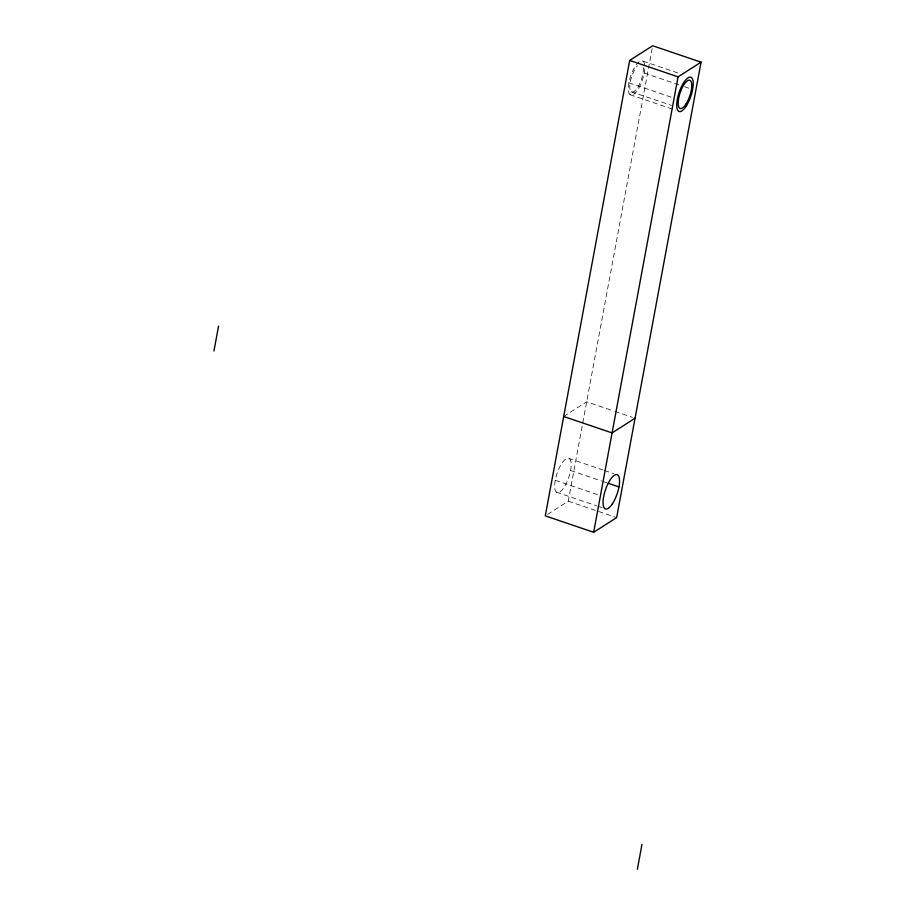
<?xml version="1.0" encoding="UTF-8"?>
<svg xmlns="http://www.w3.org/2000/svg" width="915" height="915" viewBox="0 0 915 915"><rect width="100%" height="100%" fill="white"/><g stroke="black" fill="none" stroke-linecap="round" stroke-linejoin="round"><path stroke-width="0.69" stroke-dasharray="4.58 3.43" d="M547.582 514.379L568.261 501.18L652.155 48.552M563.697 416.485L586.675 401.811L613.553 410.938M643.062 61.145L679.353 73.463M644.24 73.04L679.182 84.901M684.557 86.719L689.933 88.549M628.925 82.819L671.93 97.413M631.236 91.752L671.553 105.431M630.092 94.714L675.785 110.223M614.903 411.395L632.368 417.32M569.404 458.598A18.117 6.176 -71.2 0 1 564.086 487.283A18.117 6.176 -71.2 0 1 555.256 480.284A18.117 6.176 -71.2 0 1 569.404 458.598L602.996 470.013M604.346 470.47L613.748 473.661M570.571 470.504L601.487 480.993M602.825 481.45L606.862 482.823M555.256 480.284L599.6 495.335M556.423 492.178L596.74 505.869M598.09 506.327L602.116 507.688M568.261 501.18L616.641 517.604M644.766 68.922A18.117 6.176 -71.2 0 1 632.231 95.091A18.117 6.176 -71.2 0 1 632.071 72.434A18.117 6.176 -71.2 0 1 644.743 65.411M643.302 67.618A14.915 5.078 -71.2 0 1 636.954 88.583A14.915 5.078 -71.2 0 1 629.794 86.376A14.915 5.078 -71.2 0 1 637.389 65.8"/><path stroke-width="1.37" d="M213.95 350.983L218.548 326.14M629.692 60.424L545.283 515.854L593.663 532.278L616.641 517.604L701.05 62.174L652.669 45.75L629.692 60.424L678.072 76.849L701.05 62.174M593.663 532.278L678.072 76.849M637.366 869.25L641.964 844.408M635.056 418.235L612.089 432.909L563.697 416.485M608.201 483.28L618.952 486.929M612.467 503.707A18.117 6.176 -71.2 0 0 617.785 475.022A18.117 6.176 -71.2 0 0 603.637 496.708A18.117 6.176 -71.2 0 0 612.467 503.707M685.918 104.15A14.915 5.078 -71.2 0 0 690.299 80.531A14.915 5.078 -71.2 0 0 678.656 98.374A14.915 5.078 -71.2 0 0 685.918 104.15M686.136 106.243A18.117 6.176 -71.2 0 0 691.443 77.569A18.117 6.176 -71.2 0 0 677.306 99.243A18.117 6.176 -71.2 0 0 686.136 106.243"/></g></svg>
